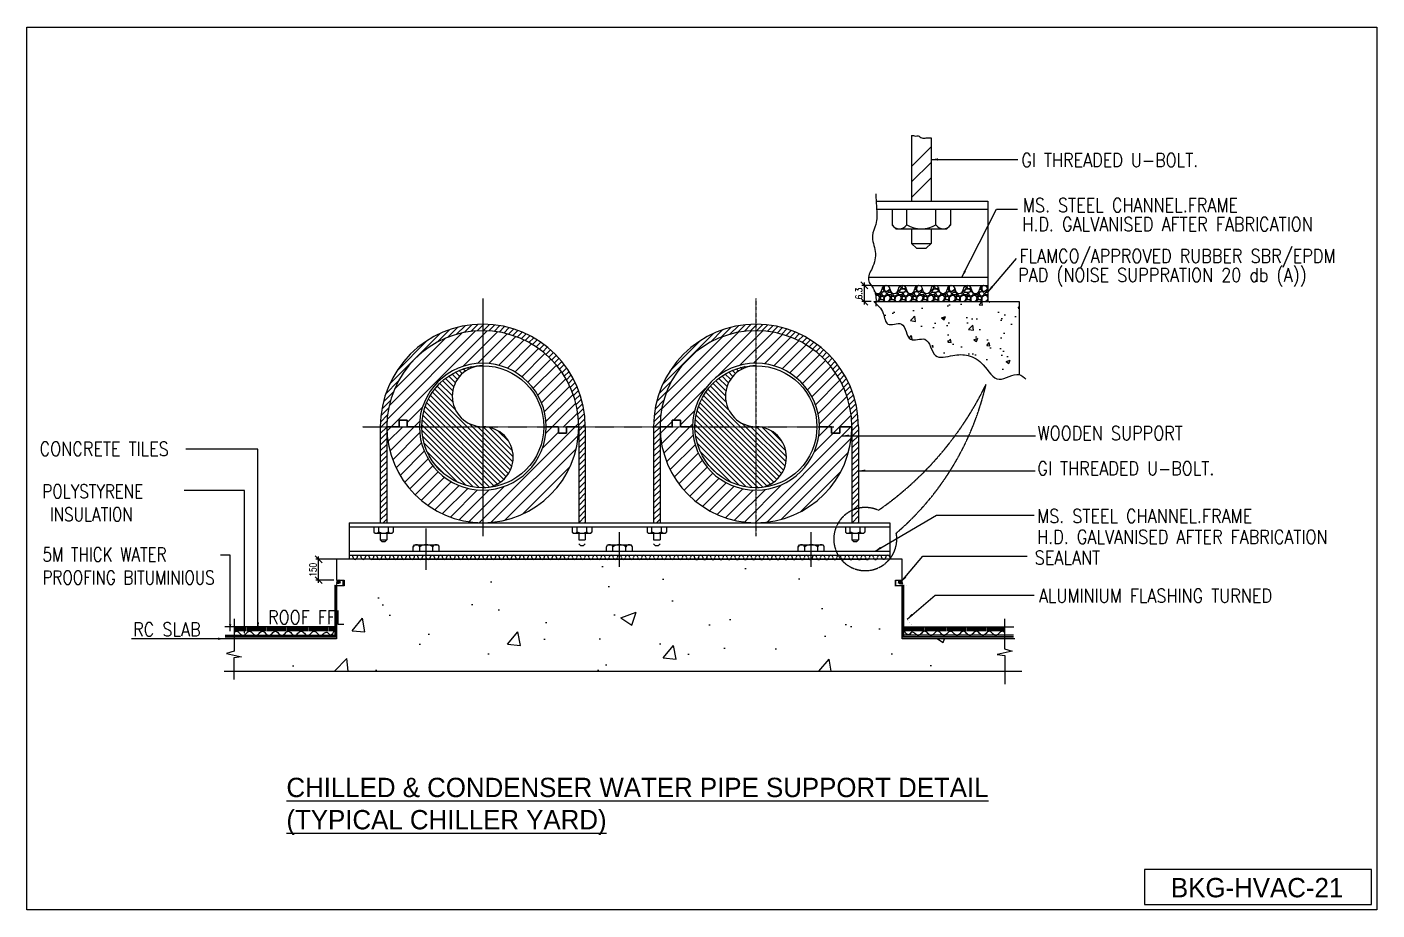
# Model space of a CAD drawing. Header units: millimetres. Extents: x -95178 to 274693, y -2232 to 263302.
# Drawn here: x -5837 to 19067, y 204881 to 221161 of the extents above; entities that cross this region are included whole.
import ezdxf
from ezdxf.enums import TextEntityAlignment as Align

# ---------------------------------------------------------------- set-up
doc = ezdxf.new("R2010")
doc.units = ezdxf.units.MM
for name, pattern in [('CENTER2', [1.125, 0.75, -0.125, 0.125, -0.125]), ('HIDDEN', [0.375, 0.25, -0.125]), ('HIDDEN2', [0.1875, 0.125, -0.0625])]:
    doc.linetypes.add(name, pattern=pattern)
for name, color, linetype in [('BKG-S030D_Griddim', 7, 'Continuous'), ('BLOCK_BOUNDARY', 5, 'Continuous'), ('BW-SHEARWALL-TXT', 7, 'Continuous'), ('DET', 9, 'Continuous'), ('DET-CHWF', 211, 'Continuous'), ('DET-CHWR', 153, 'HIDDEN2'), ('DET-DIM', 61, 'Continuous'), ('DET-HATCH', 4, 'Continuous'), ('DET-SLAB', 3, 'Continuous'), ('DET-SUPP', 65, 'Continuous'), ('DET-TXT', 4, 'Continuous'), ('INSULATION', 8, 'Continuous'), ('pipe', 7, 'Continuous'), ('REF-TXT', 3, 'Continuous')]:
    doc.layers.add(name, color=color, linetype=linetype)
doc.styles.add('ROMANS', font='romans.shx', dxfattribs={"width": 0.8})
doc.styles.add('UNIV', font='univ.shx')
doc.dimstyles.new('DIM', dxfattribs={"dimscale": 50, "dimtxt": 2.5, "dimasz": 2.5, "dimexe": 1, "dimexo": 1, "dimgap": 0.8, "dimtad": 1, "dimdec": 0, "dimzin": 13, "dimdsep": 46, "dimtxsty": 'ROMANS', "dimblk": 'OBLIQUE', "dimcen": 1, "dimdle": 1, "dimclrd": 20, "dimclre": 20, "dimclrt": 7, "dimadec": 0, "dimazin": 0, "dimtfac": 0.4, "dimtdec": 0, "dimtix": 1, "dimtofl": 0, "dimtmove": 2, "dimatfit": 3, "dimfxl": 1, "dimtolj": 1, "dimtzin": 13, "dimlwd": -1, "dimlwe": -1, "dimarcsym": 0})

# ---------------------------------------------------------------- blocks, each defined once
blk = doc.blocks.new('_Oblique')
at = {"layer": 'BKG-S030D_Griddim', "color": 0, "lineweight": -2}
blk.add_line((-0.5, -0.5), (0.5, 0.5), dxfattribs=at)
blk = doc.blocks.new('*D6')
at = {"layer": 'Defpoints', "color": 0, "transparency": 16777216}
for p in [(-458, 211346), (-127, 211346), (-127, 210963)]:
    blk.add_point(p, dxfattribs=at)
at = {"layer": 'DET-DIM', "color": 20, "transparency": 16777216}
for p, q in [((-177, 211346), (-508, 211346)), ((-458, 210913), (-458, 211396)), ((-177, 210963), (-508, 210963))]:
    blk.add_line(p, q, dxfattribs=at)
at = {"layer": 'DET-DIM', "color": 20, "transparency": 16777216, "xscale": 125, "yscale": 125, "zscale": 125}
for p, rotation in [((-458, 211346), 90), ((-458, 210963), 270)]:
    blk.add_blockref('_Oblique', p, dxfattribs=dict(at, rotation=rotation))
at = {"layer": 'DET-DIM', "color": 7, "transparency": 16777216, "insert": (-561, 211154), "char_height": 125, "attachment_point": 5, "rotation": 90, "style": 'ROMANS'}
blk.add_mtext('\\A1;150', dxfattribs=at)
blk = doc.blocks.new('*X5')
at = {"color": 0}
for p, q in [((3434.912, 16593.578), (3434.894, 16593.596)), ((3434.94, 16593.595), (3434.928, 16593.606)), ((3434.971, 16593.608), (3434.964, 16593.614)), ((3434.808, 16593.417), (3434.726, 16593.499)), ((3434.817, 16593.452), (3434.75, 16593.519)), ((3434.83, 16593.483), (3434.776, 16593.538)), ((3434.847, 16593.511), (3434.803, 16593.555)), ((3434.866, 16593.536), (3434.832, 16593.57)), ((3434.888, 16593.558), (3434.862, 16593.584)), ((3435.266, 16592.738), (3434.625, 16593.379)), ((3435.281, 16592.767), (3434.643, 16593.406)), ((3434.83, 16593.262), (3434.661, 16593.431)), ((3434.808, 16593.328), (3434.681, 16593.455)), ((3434.805, 16593.376), (3434.703, 16593.478)), ((3435.201, 16592.67), (3434.583, 16593.289)), ((3435.226, 16592.69), (3434.595, 16593.32)), ((3435.247, 16592.713), (3434.61, 16593.35)), ((3435.11, 16592.629), (3434.558, 16593.181)), ((3435.144, 16592.639), (3434.564, 16593.219)), ((3435.174, 16592.653), (3434.572, 16593.255)), ((3435.294, 16592.799), (3434.945, 16593.148)), ((3435.072, 16592.623), (3434.555, 16593.14)), ((3435.027, 16592.623), (3434.555, 16593.095)), ((3434.978, 16592.628), (3434.56, 16593.046)), ((3435.302, 16592.835), (3435.01, 16593.126)), ((3435.305, 16592.876), (3435.058, 16593.122)), ((3435.299, 16592.926), (3435.109, 16593.117)), ((3435.27, 16592.999), (3435.181, 16593.088)), ((3434.922, 16592.64), (3434.573, 16592.99)), ((3434.853, 16592.665), (3434.597, 16592.921)), ((3434.74, 16592.734), (3434.666, 16592.808))]:
    blk.add_line(p, q, dxfattribs=at)
blk = doc.blocks.new('*D7')
at = {"layer": 'Defpoints', "color": 0, "transparency": 16777216}
for p in [(9610, 216397), (9785, 216397), (9785, 216097)]:
    blk.add_point(p, dxfattribs=at)
at = {"layer": 'DET-DIM', "color": 20, "transparency": 16777216}
for p, q in [((9610, 216047), (9610, 216447)), ((9735, 216397), (9560, 216397)), ((9735, 216097), (9560, 216097))]:
    blk.add_line(p, q, dxfattribs=at)
at = {"layer": 'DET-DIM', "color": 20, "transparency": 16777216, "xscale": 125, "yscale": 125, "zscale": 125}
for p, rotation in [((9610, 216397), 90), ((9610, 216097), 270)]:
    blk.add_blockref('_Oblique', p, dxfattribs=dict(at, rotation=rotation))
at = {"layer": 'DET-DIM', "color": 7, "transparency": 16777216, "insert": (9508, 216247), "char_height": 125, "attachment_point": 5, "rotation": 90, "style": 'ROMANS'}
blk.add_mtext('\\A1;6.3', dxfattribs=at)

msp = doc.modelspace()

# ---------------------------------------------------------------- hatches: boundary and pattern name
at = {"layer": 'DET'}
h = msp.add_hatch(dxfattribs=at)
h.set_pattern_fill('AR-CONC', color=256, angle=45, style=0)
h.set_pattern_definition([(85, (-85524.684, 131722.1615), (-5.51552, 4.6280708), [0.75, -8.25]), (140, (-85524.684, 131722.1615), (6.29992167, 4.3376815), [0.6, -6.6]), (34.5486, (-85525.144, 131722.547), (0.7843947, 8.96575282), [0.6374019, -7.0114211]), (88.8158, (-85523.27, 131723.576), (-8.71693, 6.37613765), [1.125, -12.375]), (38.3644, (-85523.996, 131724.107), (0.27899015, 13.4971169), [0.9561029, -10.51713]), (143.8158, (-85523.27, 131723.576), (0.2790007, 13.4971167), [0.9, -9.9]), (114, (-85524.3307, 131723.929), (-7.06771572, 1.37382476), [0.75, -8.25]), (169, (-85524.331, 131723.929), (3.40708593, 6.84808435), [0.6, -6.6]), (63.5486, (-85524.9196, 131724.044), (-3.66063617, 8.2219062), [0.6374019, -7.0114211]), (97.5, (-85524.6842, 131722.1615), (2.267931853, 2.439898176), [0, -6.52, 0, -6.7, 0, -6.625]), (127.5, (-85524.6842, 131722.1615), (0.92872942, 4.6490945), [0, -3.82, 0, -6.37, 0, -2.525]), (167.5, (-85523.1074, 131720.5846), (-3.934181673, 3.61520762), [0, -2.5, 0, -7.8, 0, -10.35]), (177.5, (-85522.4003, 131719.8775), (-3.41589983, 4.83159807), [0, -3.25, 0, -5.18, 0, -7.35])])
h.paths.add_polyline_path([(-130.893, 210884.637), (-114.184, 210962.558), (-53.318, 210962.558), (-53.318, 210906.661)])
h = msp.add_hatch(dxfattribs=at)
h.set_pattern_fill('AR-CONC', color=256, angle=45, style=0)
h.set_pattern_definition([(95, (95705.3454, 131722.1615), (5.51552, 4.6280708), [0.75, -8.25]), (40, (95705.3454, 131722.1615), (-6.29992167, 4.3376815), [0.6, -6.6]), (145.4514, (95705.805, 131722.547), (-0.7843947, 8.96575282), [0.6374019, -7.0114211]), (91.1842, (95703.931, 131723.576), (8.71693, 6.37613765), [1.125, -12.375]), (141.6356, (95704.658, 131724.107), (-0.27899015, 13.4971169), [0.9561029, -10.51713]), (36.1842, (95703.931, 131723.576), (-0.2790007, 13.4971167), [0.9, -9.9]), (66, (95704.992, 131723.929), (7.06771572, 1.37382476), [0.75, -8.25]), (11, (95704.992, 131723.929), (-3.40708593, 6.84808435), [0.6, -6.6]), (116.4514, (95705.581, 131724.044), (3.66063617, 8.2219062), [0.6374019, -7.0114211]), (82.5, (95705.3454, 131722.1615), (-2.267931853, 2.439898176), [0, -6.52, 0, -6.7, 0, -6.625]), (52.5, (95705.3454, 131722.1615), (-0.92872942, 4.6490945), [0, -3.82, 0, -6.37, 0, -2.525]), (12.5, (95703.7686, 131720.5846), (3.934181673, 3.61520762), [0, -2.5, 0, -7.8, 0, -10.35]), (2.5, (95703.0615, 131719.8775), (3.41589983, 4.83159807), [0, -3.25, 0, -5.18, 0, -7.35])])
h.paths.add_polyline_path([(10311.555, 210884.637), (10294.845, 210962.558), (10233.979, 210962.558), (10233.979, 210906.661)])
h = msp.add_hatch(dxfattribs=at)
h.set_pattern_fill('ANSI31', color=256, scale=200, angle=45, style=0)
h.set_pattern_definition([(90, (92021.182, 131722.161), (-25, 5e-15), [])])
h.paths.add_polyline_path([(-150.318, 210023.936), (-150.318, 210100.21), (-2014.818, 210100.21), (-2014.818, 210023.936)])
h = msp.add_hatch(dxfattribs=at)
h.set_pattern_fill('ANSI31', color=256, scale=200, angle=45, style=0)
h.set_pattern_definition([(90, (-81840.52, 131722.161), (25, 5e-15), [])])
h.paths.add_polyline_path([(12195.479, 210023.936), (12195.479, 210100.21), (10330.979, 210100.21), (10330.979, 210023.936)])
at = {"layer": 'DET-HATCH'}
h = msp.add_hatch(dxfattribs=at)
h.set_pattern_fill('GRAVEL', color=4, scale=200, style=0)
h.set_pattern_definition([(228.0128, (181516.552, 98443.182), (-1599.9996464, -1800.0002683), [26.9072, -2663.8176]), (184.9697, (181498.552, 98423.182), (2400.0002103, 199.9982614), [46.1736, -4571.185]), (132.5104, (181452.552, 98419.182), (1999.9981437, -2200.0017348), [32.5576, -3223.2064]), (267.2737, (181374.552, 98369.182), (199.99920355, 4000.000059), [42.0476, -4162.7116]), (292.8337, (181372.552, 98327.182), (-1000.0019811, 2399.99928236), [41.231, -4081.8746]), (357.2737, (181388.552, 98289.182), (-4000.000059, 199.99920355), [42.0476, -4162.7116]), (37.6942, (181430.5516, 98287.182), (-2600.00146912, -1999.99808103), [55.6058, -5504.9698]), (72.2553, (181474.5516, 98321.182), (1400.00215254, 4399.99924625), [52.4976, -5197.2642]), (121.4296, (181490.552, 98371.182), (-1600.00164684, 2599.9990073), [42.19, -4176.8146]), (175.2364, (181468.552, 98407.182), (2200.0001893, -199.9983065), [48.1664, -2360.1526]), (222.3974, (181420.5516, 98411.182), (-2400.00147021, -2199.9984164), [62.2896, -6166.675]), (138.8141, (181572.552, 98367.182), (-1400.0005894, 1199.9994627), [21.2602, -2104.7688]), (171.4692, (181556.552, 98381.182), (2599.99965696, -400.001582), [40.4474, -4004.3022]), (225, (181516.55, 98387.18), (-2e-14, -200.00006), [28.2842, -254.5584]), (203.1986, (181502.552, 98411.182), (999.999946, 400.000265), [15.2316, -1507.923]), (291.8014, (181488.55, 98405.18), (-199.999982, 600.0000546), [21.5406, -1055.4924]), (30.9638, (181496.55, 98385.182), (599.9996045, 400.0004967), [34.9858, -1131.2046]), (161.5651, (181526.55, 98403.18), (400.000087, -199.99968), [25.2982, -607.1574]), (16.3895, (181372.552, 98405.182), (2000.0004397, 599.99854196), [35.44, -3508.569]), (70.3462, (181406.552, 98415.182), (-799.9990495, -2200.0004271), [29.7322, -2943.4816]), (293.1986, (181526.552, 98443.182), (-400.000265, 999.999946), [30.463, -1492.6916]), (343.6105, (181538.552, 98415.182), (-2000.0004397, 599.99854196), [35.44, -3508.569]), (339.444, (181372.552, 98281.182), (-1000.000369, 399.9991993), [34.176, -1674.6248]), (294.7751, (181404.552, 98269.182), (-999.99843785, 2200.0006844), [28.6356, -2834.9286]), (66.8014, (181528.552, 98243.182), (400.000265, 999.999946), [30.463, -1492.6916]), (17.354, (181540.552, 98271.182), (-2600.0004038, -799.99890045), [33.5262, -3319.0848]), (69.444, (181430.552, 98243.182), (-399.9991993, -1000.000369), [17.088, -1691.7128]), (101.3099, (181516.55, 98243.18), (-199.9995264, 800.0001504), [10.198, -1009.6058]), (165.9638, (181514.55, 98253.18), (600.000109, -199.999611), [41.231, -783.39]), (186.009, (181474.552, 98263.182), (1999.9999502, 199.9998635), [38.21, -3782.7846]), (303.6901, (181496.55, 98367.18), (-200.000267, 399.999912), [28.8444, -692.2658]), (353.1572, (181512.5516, 98343.182), (3399.9998731, -400.0015996), [50.3588, -4985.5126]), (60.9454, (181562.552, 98337.182), (-800.0000054, -1400.000077), [20.5912, -2038.5348]), (90, (181572.55, 98355.18), (-200, 200), [12, -188]), (120.2564, (181470.552, 98269.182), (799.9989774, -1400.0004912), [27.7848, -2750.704]), (48.0128, (181456.552, 98293.182), (1599.9996464, 1800.0002683), [53.8144, -2636.9104]), (0, (181492.55, 98333.18), (200, 200), [52, -148]), (325.3048, (181544.552, 98333.182), (-1999.9988518, 1400.0017219), [31.6228, -3130.6548]), (254.0546, (181570.552, 98315.182), (-199.999978, -800.0000253), [29.1204, -1426.9016]), (207.646, (181562.552, 98287.182), (-3799.99916144, -2000.00154263), [47.413, -4693.8948]), (175.4261, (181520.5516, 98265.182), (-2600.00011166, 199.99896023), [50.1598, -4965.8148])])
edge = h.paths.add_edge_path()
edge.add_arc((11809.663, 216322.159), 75, 0, 180)
edge.add_arc((11659.663, 216322.159), 75, -180, 0, ccw=False)
edge.add_arc((11509.663, 216322.159), 75, 0, 180)
edge.add_arc((11359.663, 216322.159), 75, -180, 0, ccw=False)
edge.add_arc((11209.663, 216322.159), 75, 0, 180)
edge.add_arc((11059.663, 216322.159), 75, -180, 0, ccw=False)
edge.add_arc((10909.663, 216322.159), 75, 0, 180)
edge.add_arc((10759.663, 216322.159), 75, -180, 0, ccw=False)
edge.add_arc((10609.663, 216322.159), 75, 0, 180)
edge.add_arc((10459.663, 216322.159), 75, -180, 0, ccw=False)
edge.add_arc((10309.663, 216322.159), 75, 0, 180)
edge.add_arc((10159.663, 216322.159), 75, -180, 0, ccw=False)
edge.add_arc((10009.663, 216322.159), 75, 0, 180)
edge.add_arc((9859.663, 216322.159), 75, -137.2477611, 0, ccw=False)
edge.add_spline(control_points=[(9804.591, 216271.247), (9821.947, 216216.321), (9824.995, 216157.384), (9823.45, 216097.159)], knot_values=[1483.20291503, 1483.20291503, 1483.20291503, 1483.20291503, 1658.209890567, 1658.209890567, 1658.209890567, 1658.209890567], degree=3, periodic=0)
edge.add_line((9823.45, 216097.159), (11884.663, 216097.159))
edge.add_line((11884.663, 216097.159), (11884.663, 216322.159))
h = msp.add_hatch(dxfattribs=at)
h.set_pattern_fill('AR-CONC', color=256, scale=100, style=0)
h.set_pattern_definition([(50, (182355.5, 98243.2), (717.2602, -62.7521), [75, -825]), (355, (182355.5, 98243.2), (-138.7513, 752.1921), [60, -660]), (100.4514, (182415.3, 98237.95), (578.5094, 689.4395), [63.7402, -701.142]), (46.1842, (182355.5, 98443.2), (1067.241, -165.519), [112.5, -1237.5]), (96.6356, (182444.4, 98429.4), (934.6627, 974.118), [95.6103, -1051.713]), (351.1842, (182355.5, 98443.2), (934.662, 974.1186), [90, -990]), (21, (182455.5, 98393.2), (596.907, -402.6189), [75, -825]), (326, (182455.5, 98393.2), (243.3153, 725.15), [60, -660]), (71.4514, (182505.25, 98359.6), (840.2226, 322.5305), [63.7402, -701.142]), (37.5, (182355.5, 98243.18), (12.15986, 332.89385), [0, -652, 0, -670, 0, -662.5]), (7.5, (182355.5, 98243.18), (263.06954, 394.4117), [0, -382, 0, -637, 0, -252.5]), (327.5, (182132.5, 98243.18), (533.82244, -22.55487), [0, -250, 0, -780, 0, -1035]), (317.5, (182032.5, 98243.2), (583.1862, 100.105), [0, -325, 0, -518, 0, -735])])
edge = h.paths.add_edge_path()
edge.add_line((12465.456, 216097.159), (9824.086, 216097.159))
edge.add_spline(control_points=[(9824.086, 216097.159), (9823.738, 216086.185), (9823.229, 216075.17), (9822.621, 216064.131)], knot_values=[2046.03358403, 2046.03358403, 2046.03358403, 2046.03358403, 2078.020706989, 2078.020706989, 2078.020706989, 2078.020706989], degree=3, periodic=0)
edge.add_spline(control_points=[(9822.621, 216064.131), (9878.615, 216014.196), (9979.009, 215908.65), (9996.992, 215599.896), (10384.895, 215796.288), (10376.039, 215290.287), (10815.296, 215510.894), (10850.959, 214998.478), (11240.542, 215119.416), (11544.835, 215130.94), (11836.119, 214948.01), (12055.961, 214529.029), (12352.772, 214782.113), (12465.456, 214751.881)], knot_values=[50.589074345, 50.589074345, 50.589074345, 50.589074345, 277.031161082, 490.408665997, 741.447076308, 1070.854520005, 1332.452219287, 1689.999482099, 2010.048431988, 2294.819467463, 2620.563234709, 3017.294467916, 3395.957759818, 3395.957759818, 3395.957759818, 3395.957759818], degree=3, periodic=0)
edge.add_line((12465.456, 214751.881), (12465.456, 216097.159))
h = msp.add_hatch(dxfattribs=at)
h.set_pattern_fill('AR-CONC', color=256, scale=400, style=0)
h.set_pattern_definition([(50, (184320.5, 99189), (2869.04, -251.009), [300, -3300]), (355, (184320.5, 99189), (-555.005, 3008.77), [240, -2640]), (100.4514, (184559.6, 99168), (2314.038, 2757.758), [254.96, -2804.57]), (46.1842, (184320.5, 99989), (4268.964, -662.076), [450, -4950]), (96.6356, (184676.3, 99934), (3738.65, 3896.47), [382.44, -4206.85]), (351.1842, (184320.5, 99989), (3738.65, 3896.47), [360, -3960]), (21, (184720.5, 99789), (2387.628, -1610.476), [300, -3300]), (326, (184720.5, 99789), (973.26, 2900.6), [240, -2640]), (71.4514, (184919.5, 99654.8), (3360.89, 1290.122), [254.96, -2804.57]), (37.5, (184320.5, 99189), (48.6394, 1331.5754), [0, -2608, 0, -2680, 0, -2650]), (7.5, (184320.5, 99189), (1052.278, 1577.647), [0, -1528, 0, -2548, 0, -1010]), (327.5, (183428.5, 99189), (2135.29, -90.2195), [0, -1000, 0, -3120, 0, -4140]), (317.5, (183028.5, 99189), (2332.745, 400.42), [0, -1300, 0, -2072, 0, -2940])])
h.paths.add_polyline_path([(-126.751, 211346.315), (-126.751, 210962.558), (10.666, 210962.558), (10.666, 210858.558), (-126.751, 210858.558), (-126.751, 209880.984), (-2014.818, 209880.984), (-2014.818, 209655.661), (-2156.318, 209611.161), (-1881.318, 209549.161), (-2023.318, 209531.661), (-2023.318, 209280.984), (12203.979, 209280.984), (12203.979, 209572.661), (12061.979, 209590.161), (12336.979, 209652.161), (12195.479, 209696.661), (12195.479, 209880.984), (10307.412, 209880.984), (10307.412, 210858.558), (10183.479, 210858.558), (10183.479, 210860.661), (10184.83, 210860.661), (10184.83, 210962.558), (10307.412, 210962.558), (10307.412, 211346.315)])
at = {"layer": 'DET-SUPP'}
h = msp.add_hatch(dxfattribs=at)
h.set_pattern_fill('ANSI31', color=4, scale=600, style=0)
h.set_pattern_definition([(45, (18622.066, 98492.34), (-53.03301, 53.03301), [])])
edge = h.paths.add_edge_path()
edge.add_arc((2570.331, 213791.315), 1890, 0, 180)
edge.add_line((680.331, 213791.315), (680.331, 212021.315))
edge.add_line((680.331, 212021.315), (800.331, 212021.315))
edge.add_line((800.331, 212021.315), (800.331, 213791.315))
edge.add_arc((2570.331, 213791.315), 1770, 0, 180, ccw=False)
edge.add_line((4340.331, 213791.315), (4340.331, 212021.513))
edge.add_line((4340.331, 212021.513), (4460.331, 212021.513))
edge.add_line((4460.331, 212021.513), (4460.331, 213791.315))
h = msp.add_hatch(dxfattribs=at)
h.set_pattern_fill('ANSI31', color=4, scale=600, style=0)
h.set_pattern_definition([(45, (23662.066, 98492.34), (-53.03301, 53.03301), [])])
edge = h.paths.add_edge_path()
edge.add_arc((7610.331, 213791.315), 1890, 0, 180)
edge.add_line((5720.331, 213791.315), (5720.331, 212021.315))
edge.add_line((5720.331, 212021.315), (5840.331, 212021.315))
edge.add_line((5840.331, 212021.315), (5840.331, 213791.315))
edge.add_arc((7610.331, 213791.315), 1770, 0, 180, ccw=False)
edge.add_line((9380.331, 213791.315), (9380.331, 212021.513))
edge.add_line((9380.331, 212021.513), (9500.331, 212021.513))
edge.add_line((9500.331, 212021.513), (9500.331, 213791.315))
at = {"layer": 'INSULATION', "linetype": 'Continuous'}
h = msp.add_hatch(dxfattribs=at)
h.set_pattern_fill('ANSI31', color=256, scale=1200, style=0)
h.set_pattern_definition([(45, (46860828.78, 416436549.3), (-106.06601718, 106.06601718), [])])
h.paths.add_polyline_path([(3740.331, 213791.315), (3965.331, 213791.315), (4340.331, 213791.315, 0.414213562), (2570.331, 215561.315), (2570.331, 214961.315, -0.414213562)])
h.paths.add_polyline_path([(800.331, 213791.315), (1025.331, 213791.315), (1025.331, 213911.315), (1175.331, 213911.315), (1175.331, 213791.315), (1400.331, 213791.315, -0.414213562), (2570.331, 214961.315), (2570.331, 215561.315, 0.414213562)])
h.paths.add_polyline_path([(2570.331, 212021.315), (2570.331, 212621.315, -0.414213562), (1400.331, 213791.315), (1175.331, 213791.315), (800.331, 213791.315, 0.414213562)])
h.paths.add_polyline_path([(2570.331, 212621.315), (2570.331, 212021.315, 0.414213562), (4340.331, 213791.315), (4115.331, 213791.315), (4115.331, 213671.315), (3965.331, 213671.315), (3965.331, 213791.315), (3740.331, 213791.315, -0.414213562)])
h = msp.add_hatch(dxfattribs=at)
h.set_pattern_fill('ANSI31', color=256, scale=1200, style=0)
h.set_pattern_definition([(45, (18622.07, 109345.94), (-106.06602, 106.06602), [])])
h.paths.add_polyline_path([(7610.331, 214961.315), (7610.331, 215561.315, 0.414213562), (5840.331, 213791.315), (6065.331, 213791.315), (6065.331, 213911.315), (6215.331, 213911.315), (6215.331, 213791.315), (6440.331, 213791.315, -0.414213562)])
h.paths.add_polyline_path([(8780.331, 213791.315), (9005.331, 213791.315), (9005.331, 213671.315), (9155.331, 213671.315), (9155.331, 213791.315), (9380.331, 213791.315, 0.414213562), (7610.331, 215561.315), (7610.331, 214961.315, -0.414213562)])
h.paths.add_polyline_path([(9380.331, 213791.315), (9155.331, 213791.315), (9155.331, 213671.315), (9005.331, 213671.315), (9005.331, 213791.315), (8780.331, 213791.315, -0.414213562), (7610.331, 212621.315), (7610.331, 212021.315, 0.414213562)])
h.paths.add_polyline_path([(6440.331, 213791.315), (6215.331, 213791.315), (5840.331, 213791.315, 0.414213562), (7610.331, 212021.315), (7610.331, 212621.315, -0.414213562)])

# ---------------------------------------------------------------- linework, layer by layer
msp.add_lwpolyline([(14777.99, 204982.704), (18964.655, 204982.704), (18964.655, 205624.346), (14777.99, 205624.346)], close=True)
at = {"layer": 'BLOCK_BOUNDARY'}
msp.add_lwpolyline([(19066.503, 221160.514), (19066.503, 204880.856), (-5837.497, 204880.856), (-5837.497, 221160.514)], close=True, dxfattribs=at)
at = {"layer": 'DET'}
msp.add_line((498.249, 211346.315), (-425.09, 211346.315), dxfattribs=at)
at = {"layer": 'DET', "color": 1}
for p, q in [((498.249, 211346.315), (9682.412, 211346.315)), ((498.249, 211346.315), (9682.412, 211346.315)), ((-2014.818, 210250.661), (-2014.818, 209655.661)), ((12195.479, 210250.661), (12195.479, 209696.661)), ((-2181.818, 209947.661), (-142.226, 209947.661)), ((12362.479, 209947.661), (10322.887, 209947.661)), ((11593.844, 209880.984), (11297.406, 209880.984)), ((12195.479, 209696.661), (12336.979, 209652.161)), ((-2014.818, 209655.661), (-2156.318, 209611.161)), ((-2156.318, 209611.161), (-1881.318, 209549.161)), ((-1881.318, 209549.161), (-2023.318, 209531.661)), ((-2023.318, 209531.661), (-2023.318, 209132.661)), ((12336.979, 209652.161), (12061.979, 209590.161)), ((12061.979, 209590.161), (12203.979, 209572.661)), ((12203.979, 209572.661), (12203.979, 209045.661))]:
    msp.add_line(p, q, dxfattribs=at)
at = {"layer": 'DET', "linetype": 'HIDDEN', "const_width": 30}
for points in [[(-2184.818, 209919.661), (-150.318, 209919.661), (-150.318, 210860.661), (-2.818, 210860.661), (-2.818, 210952.161)], [(12365.479, 209919.661), (10330.979, 209919.661), (10330.979, 210860.661), (10183.479, 210860.661), (10183.479, 210952.161)]]:
    msp.add_lwpolyline(points, dxfattribs=at)
at = {"layer": 'DET', "const_width": 1}
for points in [[(-51.818, 210962.558), (-51.818, 210910.661), (-211.818, 210861.661), (-211.818, 210241.661), (-329.818, 210100.21)], [(10233.979, 210962.558), (10233.979, 210906.661), (10392.479, 210861.661), (10392.479, 210241.661), (10510.479, 210100.21)]]:
    msp.add_lwpolyline(points, dxfattribs=at)
at = {"layer": 'DET'}
for points in [[(-114.184, 210962.558), (-130.893, 210884.637)], [(10294.845, 210962.558), (10311.555, 210884.637)], [(-2014.818, 209997.229), (-2001.99, 210008.352), (-1987.083, 210017.494), (-1972.177, 210020.961), (-1957.27, 210017.494), (-1942.36, 210008.352), (-1927.443, 209995.427), (-1912.516, 209980.611), (-1897.575, 209965.795), (-1882.617, 209952.871), (-1867.638, 209943.729), (-1852.636, 209940.261), (-1837.609, 209943.729), (-1822.564, 209952.871), (-1807.513, 209965.795), (-1792.465, 209980.611), (-1777.431, 209995.427), (-1762.42, 210008.352), (-1747.444, 210017.494), (-1732.512, 210020.961), (-1717.632, 210017.494), (-1702.795, 210008.352), (-1687.993, 209995.427), (-1673.215, 209980.611), (-1658.45, 209965.795), (-1643.689, 209952.871), (-1628.921, 209943.729), (-1614.136, 209940.261), (-1599.326, 209943.729), (-1584.492, 209952.871), (-1569.637, 209965.795), (-1554.766, 209980.611), (-1539.881, 209995.427), (-1524.985, 210008.352), (-1510.083, 210017.494), (-1495.177, 210020.961), (-1480.27, 210017.494), (-1465.36, 210008.352), (-1450.443, 209995.427), (-1435.516, 209980.611), (-1420.575, 209965.795), (-1405.617, 209952.871), (-1390.638, 209943.729), (-1375.636, 209940.261), (-1360.609, 209943.729), (-1345.564, 209952.871), (-1330.513, 209965.795), (-1315.465, 209980.611), (-1300.431, 209995.427), (-1285.42, 210008.352), (-1270.444, 210017.494), (-1255.512, 210020.961), (-1240.632, 210017.494), (-1225.795, 210008.352), (-1210.993, 209995.427), (-1196.215, 209980.611), (-1181.45, 209965.795), (-1166.689, 209952.871), (-1151.921, 209943.729), (-1137.136, 209940.261), (-1122.326, 209943.729), (-1107.492, 209952.871), (-1092.637, 209965.795), (-1077.766, 209980.611), (-1062.881, 209995.427), (-1047.985, 210008.352), (-1033.083, 210017.494), (-1018.177, 210020.961), (-1003.271, 210017.495), (-988.365, 210008.361), (-973.458, 209995.459), (-958.552, 209980.686), (-943.646, 209965.942), (-928.74, 209953.124), (-913.833, 209944.131), (-898.927, 209940.861), (-884.021, 209944.579), (-869.115, 209954.005), (-854.208, 209967.229), (-839.302, 209982.336), (-824.396, 209997.416), (-809.49, 210010.555), (-794.583, 210019.841), (-779.677, 210023.361), (-764.771, 210019.841), (-749.865, 210010.555), (-734.958, 209997.416), (-720.052, 209982.336), (-705.146, 209967.229), (-690.24, 209954.005), (-675.333, 209944.579), (-660.427, 209940.861), (-645.521, 209944.131), (-630.615, 209953.124), (-615.708, 209965.942), (-600.802, 209980.686), (-585.896, 209995.459), (-570.99, 210008.361), (-556.083, 210017.495), (-541.177, 210020.961), (-526.271, 210017.494), (-511.365, 210008.352), (-496.458, 209995.427), (-481.552, 209980.611), (-466.646, 209965.795), (-451.74, 209952.871), (-436.833, 209943.729), (-421.927, 209940.261), (-407.021, 209943.689), (-392.112, 209952.552), (-377.201, 209964.72), (-362.283, 209978.061), (-347.359, 209990.447), (-332.426, 209999.746), (-317.483, 210003.827), (-302.527, 210000.561), (-287.482, 209989.08), (-271.965, 209973.566), (-255.52, 209959.466), (-237.69, 209952.224), (-218.017, 209957.287), (-196.046, 209980.101), (-171.318, 210026.11), (-170.478, 210028.355)], [(12195.479, 209997.229), (12182.651, 210008.352), (12167.745, 210017.494), (12152.838, 210020.961), (12137.932, 210017.494), (12123.021, 210008.352), (12108.104, 209995.427), (12093.177, 209980.611), (12078.236, 209965.795), (12063.278, 209952.871), (12048.3, 209943.729), (12033.297, 209940.261), (12018.27, 209943.729), (12003.225, 209952.871), (11988.174, 209965.795), (11973.126, 209980.611), (11958.092, 209995.427), (11943.082, 210008.352), (11928.105, 210017.494), (11913.174, 210020.961), (11898.293, 210017.494), (11883.457, 210008.352), (11868.654, 209995.427), (11853.876, 209980.611), (11839.112, 209965.795), (11824.35, 209952.871), (11809.582, 209943.729), (11794.797, 209940.261), (11779.987, 209943.729), (11765.153, 209952.871), (11750.299, 209965.795), (11735.427, 209980.611), (11720.542, 209995.427), (11705.646, 210008.352), (11690.744, 210017.494), (11675.838, 210020.961), (11660.932, 210017.494), (11646.021, 210008.352), (11631.104, 209995.427), (11616.177, 209980.611), (11601.236, 209965.795), (11586.278, 209952.871), (11571.3, 209943.729), (11556.297, 209940.261), (11541.27, 209943.729), (11526.225, 209952.871), (11511.174, 209965.795), (11496.126, 209980.611), (11481.092, 209995.427), (11466.082, 210008.352), (11451.105, 210017.494), (11436.174, 210020.961), (11421.293, 210017.494), (11406.457, 210008.352), (11391.654, 209995.427), (11376.876, 209980.611), (11362.112, 209965.795), (11347.35, 209952.871), (11332.582, 209943.729), (11317.797, 209940.261), (11302.987, 209943.729), (11288.153, 209952.871), (11273.299, 209965.795), (11258.427, 209980.611), (11243.542, 209995.427), (11228.646, 210008.352), (11213.744, 210017.494), (11198.838, 210020.961), (11183.932, 210017.495), (11169.026, 210008.361), (11154.12, 209995.459), (11139.213, 209980.686), (11124.307, 209965.942), (11109.401, 209953.124), (11094.495, 209944.131), (11079.588, 209940.861), (11064.682, 209944.579), (11049.776, 209954.005), (11034.87, 209967.229), (11019.963, 209982.336), (11005.057, 209997.416), (10990.151, 210010.555), (10975.245, 210019.841), (10960.338, 210023.361), (10945.432, 210019.841), (10930.526, 210010.555), (10915.62, 209997.416), (10900.713, 209982.336), (10885.807, 209967.229), (10870.901, 209954.005), (10855.995, 209944.579), (10841.088, 209940.861), (10826.182, 209944.131), (10811.276, 209953.124), (10796.37, 209965.942), (10781.463, 209980.686), (10766.557, 209995.459), (10751.651, 210008.361), (10736.745, 210017.495), (10721.838, 210020.961), (10706.932, 210017.494), (10692.026, 210008.352), (10677.12, 209995.427), (10662.213, 209980.611), (10647.307, 209965.795), (10632.401, 209952.871), (10617.495, 209943.729), (10602.588, 209940.261), (10587.682, 209943.689), (10572.774, 209952.552), (10557.862, 209964.72), (10542.945, 209978.061), (10528.021, 209990.447), (10513.088, 209999.746), (10498.144, 210003.827), (10483.188, 210000.561), (10468.143, 209989.08), (10452.626, 209973.566), (10436.181, 209959.466), (10418.351, 209952.224), (10398.679, 209957.287), (10376.707, 209980.101), (10351.979, 210026.11), (10351.139, 210028.355)]]:
    msp.add_lwpolyline(points, dxfattribs=at)
at = {"layer": 'DET', "color": 1, "const_width": 1}
for points in [[(-150.318, 210023.936), (-2189.41, 210023.936)], [(10330.979, 210023.936), (12370.072, 210023.936)]]:
    msp.add_lwpolyline(points, dxfattribs=at)
at = {"layer": 'DET', "color": 1}
for points in [[(-150.318, 210100.21), (-2189.41, 210100.21)], [(10330.979, 210100.21), (12370.072, 210100.21)]]:
    msp.add_lwpolyline(points, dxfattribs=at)
at = {"layer": 'DET', "const_width": 10}
for points in [[(-1827.818, 209987.661, 1), (-1817.818, 209987.661, 1)], [(-1581.318, 210056.161, 1), (-1571.318, 210056.161, 1)], [(-2085.318, 209919.161, 1), (-2075.318, 209919.161, 1)]]:
    msp.add_lwpolyline(points, format="xyb", close=True, dxfattribs=at)
at = {"layer": 'DET-CHWF', "color": 9}
msp.add_line((2570.331, 216155.419), (2570.331, 211775.221), dxfattribs=at)
at = {"layer": 'DET-CHWF'}
msp.add_circle((2570.331, 213791.315), 1125, dxfattribs=at)
at = {"layer": 'DET-CHWR', "color": 9}
for p, q in [((7610.331, 216155.419), (7610.331, 211775.221)), ((354.032, 213791.315), (9044.255, 213791.315))]:
    msp.add_line(p, q, dxfattribs=at)
at = {"layer": 'DET-CHWR', "linetype": 'Continuous'}
msp.add_circle((7610.331, 213791.315), 1125, dxfattribs=at)
at = {"layer": 'DET-HATCH', "color": 4}
for p, q in [((10481.869, 218588.977), (10841.869, 218948.977)), ((10481.097, 218305.073), (10841.097, 218665.073)), ((10485.173, 218026.017), (10841.097, 218381.941))]:
    msp.add_line(p, q, dxfattribs=at)
at = {"layer": 'DET-SLAB', "color": 1}
msp.add_line((-2203.251, 209280.984), (12514.845, 209280.984), dxfattribs=at)
msp.add_lwpolyline([(12385.845, 209880.984), (10307.412, 209880.984), (10307.412, 210858.558), (10184.83, 210858.558), (10184.83, 210962.558), (10307.412, 210962.558), (10307.412, 211346.315), (-126.751, 211346.315), (-126.751, 210962.558), (10.666, 210962.558), (10.666, 210858.558), (-126.751, 210858.558), (-126.751, 209880.984), (-2181.318, 209880.984)], dxfattribs=at)
at = {"layer": 'DET-SUPP', "color": 8}
for p, q in [((1527.57, 211151.957), (1527.57, 211915.018)), ((5090.331, 211209.35), (5090.331, 211845.234)), ((8630.695, 211209.35), (8630.695, 211845.234))]:
    msp.add_line(p, q, dxfattribs=at)
at = {"layer": 'DET-SUPP', "color": 1}
for p, q in [((1287.57, 211575.504), (1308.557, 211616.315)), ((1287.57, 211496.315), (1287.57, 211575.504)), ((1308.557, 211616.315), (1748.112, 211616.315)), ((1407.57, 211496.315), (1407.57, 211575.504)), ((1647.57, 211496.315), (1647.57, 211575.504)), ((1767.57, 211575.504), (1748.112, 211616.315)), ((1767.57, 211496.315), (1767.57, 211575.504)), ((4850.331, 211575.504), (4871.318, 211616.315)), ((4850.331, 211496.315), (4850.331, 211575.504)), ((4871.318, 211616.315), (5310.873, 211616.315)), ((4970.331, 211496.315), (4970.331, 211575.504)), ((5210.331, 211496.315), (5210.331, 211575.504)), ((5330.331, 211575.504), (5310.873, 211616.315)), ((5330.331, 211496.315), (5330.331, 211575.504)), ((8390.695, 211575.504), (8411.682, 211616.315)), ((8390.695, 211496.315), (8390.695, 211575.504)), ((8411.682, 211616.315), (8851.238, 211616.315)), ((8510.695, 211496.315), (8510.695, 211575.504)), ((8750.695, 211496.315), (8750.695, 211575.504)), ((8870.695, 211575.504), (8851.238, 211616.315)), ((8870.695, 211496.315), (8870.695, 211575.504))]:
    msp.add_line(p, q, dxfattribs=at)
for centre, radius, start, end in [((1347.57, 211551.804), 64.511, 21.5543555, 158.4456445), ((1527.57, 211419.486), 196.829, 52.4345995, 127.5654005), ((1707.57, 211551.804), 64.511, 21.5543555, 158.4456445), ((4910.331, 211551.804), 64.511, 21.5543555, 158.4456445), ((5090.331, 211419.486), 196.829, 52.4345995, 127.5654005), ((5270.331, 211551.804), 64.511, 21.5543555, 158.4456445), ((8450.695, 211551.804), 64.511, 21.5543555, 158.4456445), ((8630.695, 211419.486), 196.829, 52.4345995, 127.5654005), ((8810.695, 211551.804), 64.511, 21.5543555, 158.4456445)]:
    msp.add_arc(centre, radius, start, end, dxfattribs=at)
at = {"layer": 'INSULATION'}
for p, q in [((10481.097, 219159.25), (10481.097, 217950.423)), ((10841.097, 219116.422), (10841.097, 217950.423)), ((9827.502, 217950.423), (11884.663, 217950.423)), ((11884.663, 217950.423), (11884.663, 216097.159)), ((9835.593, 217800.423), (11884.663, 217800.423)), ((10121.097, 217800.423), (10121.097, 217507.923)), ((10391.097, 217511.397), (10391.097, 217800.423)), ((10931.097, 217511.397), (10931.097, 217800.423)), ((11201.097, 217800.423), (11201.097, 217507.923)), ((10121.097, 217507.923), (10188.597, 217440.423)), ((10188.597, 217440.423), (11133.597, 217440.423)), ((10481.097, 217440.423), (10481.097, 217170.423)), ((10841.097, 217440.423), (10841.097, 217170.423)), ((11133.597, 217440.423), (11201.097, 217507.923)), ((10481.097, 217170.423), (10841.097, 217170.423)), ((10481.097, 217170.423), (10571.097, 217080.423)), ((10751.097, 217080.423), (10841.097, 217170.423)), ((10571.097, 217080.423), (10751.097, 217080.423)), ((9681.205, 216547.159), (11884.663, 216547.159)), ((9736.393, 216397.159), (11884.663, 216397.159)), ((9784.663, 216097.159), (12465.456, 216097.159)), ((12465.456, 216097.159), (12465.456, 214751.881)), ((680.331, 213791.315), (680.331, 212021.315)), ((800.331, 213791.315), (800.331, 212021.315)), ((4340.331, 213791.315), (4340.331, 212021.315)), ((4460.331, 213791.315), (4460.331, 212021.315)), ((5720.331, 213791.315), (5720.331, 212021.315)), ((5840.331, 213791.315), (5840.331, 212021.315)), ((9380.331, 213791.315), (9380.331, 212021.315)), ((9500.331, 213791.315), (9500.331, 212021.315)), ((102.841, 212021.315), (102.841, 211346.315)), ((102.841, 212021.315), (10077.821, 212021.315)), ((102.841, 211946.315), (10077.821, 211946.315)), ((560.331, 211946.315), (560.331, 211848.815)), ((650.331, 211849.973), (650.331, 211946.315)), ((830.331, 211849.973), (830.331, 211946.315)), ((920.331, 211946.315), (920.331, 211848.815)), ((4220.331, 211946.315), (4220.331, 211848.815)), ((4310.331, 211849.973), (4310.331, 211946.315)), ((4490.331, 211849.973), (4490.331, 211946.315)), ((4580.331, 211946.315), (4580.331, 211848.815)), ((5600.331, 211946.315), (5600.331, 211848.815)), ((5690.331, 211849.973), (5690.331, 211946.315)), ((5870.331, 211849.973), (5870.331, 211946.315)), ((5960.331, 211946.315), (5960.331, 211848.815)), ((9260.331, 211946.315), (9260.331, 211848.815)), ((9350.331, 211849.973), (9350.331, 211946.315)), ((9530.331, 211849.973), (9530.331, 211946.315)), ((9620.331, 211946.315), (9620.331, 211848.815)), ((10077.821, 212021.315), (10077.821, 211346.315)), ((560.331, 211848.815), (582.831, 211826.315)), ((582.831, 211826.315), (897.831, 211826.315)), ((680.331, 211826.315), (680.331, 211706.315)), ((680.331, 211706.315), (800.331, 211706.315)), ((680.331, 211706.315), (710.331, 211676.315)), ((770.331, 211676.315), (800.331, 211706.315)), ((800.331, 211826.315), (800.331, 211706.315)), ((897.831, 211826.315), (920.331, 211848.815)), ((4220.331, 211848.815), (4242.831, 211826.315)), ((4242.831, 211826.315), (4557.831, 211826.315)), ((4340.331, 211826.315), (4340.331, 211706.315)), ((4340.331, 211706.315), (4460.331, 211706.315)), ((4460.331, 211826.315), (4460.331, 211706.315)), ((4557.831, 211826.315), (4580.331, 211848.815)), ((5600.331, 211848.815), (5622.831, 211826.315)), ((5622.831, 211826.315), (5937.831, 211826.315)), ((5720.331, 211826.315), (5720.331, 211706.315)), ((5720.331, 211706.315), (5840.331, 211706.315)), ((5840.331, 211826.315), (5840.331, 211706.315)), ((5937.831, 211826.315), (5960.331, 211848.815)), ((9260.331, 211848.815), (9282.831, 211826.315)), ((9282.831, 211826.315), (9597.831, 211826.315)), ((9380.331, 211826.315), (9380.331, 211706.315)), ((9380.331, 211706.315), (9500.331, 211706.315)), ((9380.331, 211706.315), (9410.331, 211676.315)), ((9470.331, 211676.315), (9500.331, 211706.315)), ((9500.331, 211826.315), (9500.331, 211706.315)), ((9597.831, 211826.315), (9620.331, 211848.815)), ((102.841, 211496.315), (10077.821, 211496.315)), ((710.331, 211676.315), (770.331, 211676.315)), ((4340.331, 211631.315), (4370.331, 211601.315)), ((4370.331, 211601.315), (4430.331, 211601.315)), ((4430.331, 211601.315), (4460.331, 211631.315)), ((5720.331, 211631.315), (5750.331, 211601.315)), ((5750.331, 211601.315), (5810.331, 211601.315)), ((5810.331, 211601.315), (5840.331, 211631.315)), ((9410.331, 211676.315), (9470.331, 211676.315)), ((102.841, 211421.315), (10077.821, 211421.315)), ((6477.827, 211382.837), (6477.827, 211345.337)), ((6552.824, 211383.326), (6552.824, 211345.826)), ((6627.824, 211383.332), (6627.824, 211345.832)), ((6702.824, 211383.332), (6702.824, 211345.832))]:
    msp.add_line(p, q, dxfattribs=at)
for centre, radius, start, end in [((10256.097, 217604.303), 163.88, 214.5354262, 325.4645738), ((10661.097, 217989.481), 549.058, 240.5442238, 299.4557762), ((11066.097, 217604.303), 163.88, 214.5354262, 325.4645738), ((9859.663, 216322.159), 75, 180, 0), ((10009.663, 216322.159), 75, 0, 180), ((10159.663, 216322.159), 75, 180, 0), ((10309.663, 216322.159), 75, 0, 180), ((10459.663, 216322.159), 75, 180, 0), ((10609.663, 216322.159), 75, 0, 180), ((10759.663, 216322.159), 75, 180, 0), ((10909.663, 216322.159), 75, 0, 180), ((11059.663, 216322.159), 75, 180, 0), ((11209.663, 216322.159), 75, 0, 180), ((11359.663, 216322.159), 75, 180, 0), ((11509.663, 216322.159), 75, 0, 180), ((11659.663, 216322.159), 75, 180, 0), ((11809.663, 216322.159), 75, 0, 180), ((2570.331, 213791.315), 1890, 0, 180), ((7610.331, 213791.315), 1890, 0, 180), ((605.331, 211880.942), 54.627, 214.5354262, 325.4645738), ((740.331, 212009.334), 183.019, 240.5442238, 299.4557762), ((875.331, 211880.942), 54.627, 214.5354262, 325.4645738), ((4265.331, 211880.942), 54.627, 214.5354262, 325.4645738), ((4400.331, 212009.334), 183.019, 240.5442238, 299.4557762), ((4535.331, 211880.942), 54.627, 214.5354262, 325.4645738), ((5645.331, 211880.942), 54.627, 214.5354262, 325.4645738), ((5780.331, 212009.334), 183.019, 240.5442238, 299.4557762), ((5915.331, 211880.942), 54.627, 214.5354262, 325.4645738), ((9305.331, 211880.942), 54.627, 214.5354262, 325.4645738), ((9440.331, 212009.334), 183.019, 240.5442238, 299.4557762), ((9575.331, 211880.942), 54.627, 214.5354262, 325.4645738), ((140.333, 211381.859), 37.5, 0, 180), ((215.333, 211381.859), 37.5, 180, 0), ((290.333, 211381.859), 37.5, 0, 180), ((365.333, 211381.859), 37.5, 180, 0), ((440.333, 211381.859), 37.5, 0, 180), ((515.333, 211381.859), 37.5, 180, 0), ((590.333, 211381.859), 37.5, 0, 180), ((665.333, 211381.859), 37.5, 180, 0), ((740.333, 211381.859), 37.5, 0, 180), ((815.333, 211381.859), 37.5, 180, 0), ((890.333, 211381.859), 37.5, 0, 180), ((965.333, 211381.859), 37.5, 180, 0), ((1040.333, 211381.859), 37.5, 0, 180), ((1115.333, 211381.859), 37.5, 180, 0), ((1190.333, 211381.859), 37.5, 0, 180), ((1265.333, 211381.859), 37.5, 180, 0), ((1340.333, 211381.859), 37.5, 0, 180), ((1415.333, 211381.859), 37.5, 180, 0), ((1490.333, 211381.859), 37.5, 0, 180), ((1565.333, 211381.859), 37.5, 180, 0), ((1640.333, 211381.859), 37.5, 0, 180), ((1715.33, 211381.37), 37.5, 180, 0), ((1790.33, 211382.348), 37.5, 0, 180), ((1865.33, 211381.37), 37.5, 180, 0), ((1940.33, 211382.348), 37.5, 0, 180), ((2015.33, 211381.37), 37.5, 180, 0), ((2090.33, 211382.348), 37.5, 0, 180), ((2165.33, 211381.37), 37.5, 180, 0), ((2240.33, 211382.348), 37.5, 0, 180), ((2315.33, 211381.37), 37.5, 180, 0), ((2390.33, 211382.348), 37.5, 0, 180), ((2465.33, 211381.37), 37.5, 180, 0), ((2540.33, 211382.348), 37.5, 0, 180), ((2615.33, 211381.37), 37.5, 180, 0), ((2690.33, 211382.348), 37.5, 0, 180), ((2765.33, 211381.37), 37.5, 180, 0), ((2840.33, 211382.348), 37.5, 0, 180), ((2915.33, 211381.37), 37.5, 180, 0), ((2990.33, 211382.348), 37.5, 0, 180), ((3065.33, 211381.37), 37.5, 180, 0), ((3140.33, 211382.348), 37.5, 0, 180), ((3215.33, 211381.37), 37.5, 180, 0), ((3290.33, 211382.348), 37.5, 0, 180), ((3365.33, 211381.37), 37.5, 180, 0), ((3440.33, 211382.348), 37.5, 0, 180), ((3515.33, 211381.37), 37.5, 180, 0), ((3590.33, 211382.348), 37.5, 0, 180), ((3665.33, 211381.37), 37.5, 180, 0), ((3740.33, 211382.348), 37.5, 0, 180), ((3815.33, 211381.37), 37.5, 180, 0), ((3890.33, 211382.348), 37.5, 0, 180), ((3965.33, 211381.37), 37.5, 180, 0), ((4040.33, 211382.348), 37.5, 0, 180), ((4115.327, 211380.881), 37.5, 180, 0), ((4190.327, 211382.837), 37.5, 0, 180), ((4265.327, 211380.881), 37.5, 180, 0), ((4340.327, 211382.837), 37.5, 0, 180), ((4415.327, 211380.881), 37.5, 180, 0), ((4490.327, 211382.837), 37.5, 0, 180), ((4565.327, 211380.881), 37.5, 180, 0), ((4640.327, 211382.837), 37.5, 0, 180), ((4715.327, 211380.881), 37.5, 180, 0), ((4790.327, 211382.837), 37.5, 0, 180), ((4865.327, 211380.881), 37.5, 180, 0), ((4940.327, 211382.837), 37.5, 0, 180), ((5015.327, 211380.881), 37.5, 180, 0), ((5090.327, 211382.837), 37.5, 0, 180), ((5165.327, 211380.881), 37.5, 180, 0), ((5240.327, 211382.837), 37.5, 0, 180), ((5315.327, 211380.881), 37.5, 180, 0), ((5390.327, 211382.837), 37.5, 0, 180), ((5465.327, 211380.881), 37.5, 180, 0), ((5540.327, 211382.837), 37.5, 0, 180), ((5615.327, 211380.881), 37.5, 180, 0), ((5690.327, 211382.837), 37.5, 0, 180), ((5765.327, 211380.881), 37.5, 180, 0), ((5840.327, 211382.837), 37.5, 0, 180), ((5915.327, 211380.881), 37.5, 180, 0), ((5990.327, 211382.837), 37.5, 0, 180), ((6065.327, 211380.881), 37.5, 180, 0), ((6140.327, 211382.837), 37.5, 0, 180), ((6215.327, 211380.881), 37.5, 180, 0), ((6290.327, 211382.837), 37.5, 0, 180), ((6365.327, 211380.881), 37.5, 180, 0), ((6440.327, 211382.837), 37.5, 0, 180), ((6515.324, 211380.392), 37.5, 180, 0), ((6590.324, 211383.326), 37.5, 0, 180), ((6665.324, 211380.392), 37.5, 180, 0), ((6740.324, 211383.326), 37.5, 0, 180), ((6815.324, 211380.392), 37.5, 180, 0), ((6890.324, 211383.326), 37.5, 0, 180), ((6965.324, 211380.392), 37.5, 180, 0), ((7040.324, 211383.326), 37.5, 0, 180), ((7115.324, 211380.392), 37.5, 180, 0), ((7190.324, 211383.326), 37.5, 0, 180), ((7265.324, 211380.392), 37.5, 180, 0), ((7340.324, 211383.326), 37.5, 0, 180), ((7415.324, 211380.392), 37.5, 180, 0), ((7490.324, 211383.326), 37.5, 0, 180), ((7565.324, 211380.392), 37.5, 180, 0), ((7640.324, 211383.326), 37.5, 0, 180), ((7715.324, 211380.392), 37.5, 180, 0), ((7790.324, 211383.326), 37.5, 0, 180), ((7865.324, 211380.392), 37.5, 180, 0), ((7940.324, 211383.326), 37.5, 0, 180), ((8015.324, 211380.392), 37.5, 180, 0), ((8090.324, 211383.326), 37.5, 0, 180), ((8165.324, 211380.392), 37.5, 180, 0), ((8240.324, 211383.326), 37.5, 0, 180), ((8315.324, 211380.392), 37.5, 180, 0), ((8390.324, 211383.326), 37.5, 0, 180), ((8465.324, 211380.392), 37.5, 180, 0), ((8540.324, 211383.326), 37.5, 0, 180), ((8615.324, 211380.392), 37.5, 180, 0), ((8690.324, 211383.326), 37.5, 0, 180), ((8765.324, 211380.392), 37.5, 180, 0), ((8840.324, 211383.326), 37.5, 0, 180), ((8915.321, 211379.903), 37.5, 180, 0), ((8990.321, 211383.815), 37.5, 0, 180), ((9065.321, 211379.903), 37.5, 180, 0), ((9140.321, 211383.815), 37.5, 0, 180), ((9215.321, 211379.903), 37.5, 180, 0), ((9290.321, 211383.815), 37.5, 0, 180), ((9365.321, 211379.903), 37.5, 180, 0), ((9440.321, 211383.815), 37.5, 0, 180), ((9515.321, 211379.903), 37.5, 180, 0), ((9590.321, 211383.815), 37.5, 0, 180), ((9665.321, 211379.903), 37.5, 180, 0), ((9740.321, 211383.815), 37.5, 0, 180), ((9815.321, 211379.903), 37.5, 180, 0), ((9890.321, 211383.815), 37.5, 0, 180), ((9965.321, 211383.815), 37.5, 180, 0), ((10040.321, 211383.815), 37.5, 0, 180)]:
    msp.add_arc(centre, radius, start, end, dxfattribs=at)
for points in [[(10481.097, 219159.25), (10514.2, 219159.25), (10550.124, 219150.259), (10604.009, 219153.251), (10666.876, 219114.36), (10750.697, 219117.351), (10841.097, 219116.422)], [(9820.005, 218082.03), (9835.593, 217800.423), (9820.062, 217521.761), (9757.742, 217313.456), (9809.675, 217021.54), (9752.2, 216714.205), (9684.869, 216497.118), (9784.7, 216319.807), (9819.207, 216011.182)], [(9784.663, 216097.159), (9958.414, 215881.389), (10041.366, 215684.796), (10292.404, 215684.796), (10462.279, 215402.569), (10723.877, 215402.569), (10921.595, 215104.664), (11241.644, 215104.664), (11526.415, 215104.664), (11802.44, 214931.692), (12096.743, 214665.645), (12465.456, 214751.881), (12590.975, 214665.645)]]:
    msp.add_spline(points, degree=3, dxfattribs=at)
at = {"layer": 'pipe', "color": 11}
for p, q in [((1025.331, 213791.315), (800.331, 213791.315)), ((800.331, 213791.315), (1025.331, 213791.315)), ((1025.331, 213911.315), (1025.331, 213791.315)), ((1175.331, 213911.315), (1025.331, 213911.315)), ((1025.331, 213911.315), (1175.331, 213911.315)), ((1025.331, 213791.315), (1025.331, 213911.315)), ((1175.331, 213911.315), (1175.331, 213791.315)), ((1175.331, 213791.315), (1175.331, 213911.315)), ((1400.331, 213791.315), (1175.331, 213791.315)), ((1175.331, 213791.315), (1400.331, 213791.315)), ((3965.331, 213791.315), (3740.331, 213791.315)), ((3740.331, 213791.315), (3965.331, 213791.315)), ((3965.331, 213791.315), (3965.331, 213671.315)), ((3965.331, 213671.315), (3965.331, 213791.315)), ((4340.331, 213791.315), (4115.331, 213791.315)), ((4115.331, 213791.315), (4115.331, 213671.315)), ((4115.331, 213791.315), (4340.331, 213791.315)), ((4115.331, 213671.315), (4115.331, 213791.315)), ((5840.331, 213791.315), (6065.331, 213791.315)), ((6065.331, 213791.315), (5840.331, 213791.315)), ((6065.331, 213791.315), (6065.331, 213911.315)), ((6065.331, 213911.315), (6215.331, 213911.315)), ((6215.331, 213911.315), (6065.331, 213911.315)), ((6065.331, 213911.315), (6065.331, 213791.315)), ((6215.331, 213791.315), (6215.331, 213911.315)), ((6215.331, 213911.315), (6215.331, 213791.315)), ((6215.331, 213791.315), (6440.331, 213791.315)), ((6440.331, 213791.315), (6215.331, 213791.315)), ((8780.331, 213791.315), (9005.331, 213791.315)), ((9005.331, 213791.315), (8780.331, 213791.315)), ((9005.331, 213671.315), (9005.331, 213791.315)), ((9005.331, 213791.315), (9005.331, 213671.315)), ((9155.331, 213671.315), (9155.331, 213791.315)), ((9155.331, 213791.315), (9380.331, 213791.315)), ((9155.331, 213791.315), (9155.331, 213671.315)), ((9380.331, 213791.315), (9155.331, 213791.315)), ((4115.331, 213671.315), (3965.331, 213671.315)), ((3965.331, 213671.315), (4115.331, 213671.315)), ((9005.331, 213671.315), (9155.331, 213671.315)), ((9155.331, 213671.315), (9005.331, 213671.315))]:
    msp.add_line(p, q, dxfattribs=at)
for centre, radius, start, end in [((2570.331, 213791.315), 1770, 0, 180), ((7610.331, 213791.315), 1770, 0, 180), ((2570.331, 213791.315), 1170, 0, 180), ((7610.331, 213791.315), 1170, 0, 180), ((2570.331, 214353.815), 562.5, 90, 270), ((7610.331, 214353.815), 562.5, 90, 270), ((2570.331, 213791.315), 1770, 180, 360), ((2570.331, 213791.315), 1170, 180, 360), ((2570.331, 213228.815), 562.5, 270, 90), ((7610.331, 213791.315), 1770, 180, 360), ((7610.331, 213791.315), 1170, 180, 360), ((7610.331, 213228.815), 562.5, 270, 90)]:
    msp.add_arc(centre, radius, start, end, dxfattribs=at)
at = {"layer": 'REF-TXT', "linetype": 'CENTER2'}
for centre, radius, start, end in [((6427.035, 217205.101), 6033.087, 304.7673831, 334.097266), ((6864.36, 215713.73), 5119.158, 310.6343205, 347.0850902), ((9626.695, 211719.386), 581.808, 65.5636287, 10.8490906)]:
    msp.add_arc(centre, radius, start, end, dxfattribs=at)

# ---------------------------------------------------------------- block references
at = {"layer": 'INSULATION', "xscale": 2250, "yscale": 2250, "zscale": 2250}
for p in [(-7726308.381, -37120731.426), (-7721268.381, -37120730.686)]:
    msp.add_blockref('*X5', p, dxfattribs=at)

# ---------------------------------------------------------------- texts
at = {"layer": 'BW-SHEARWALL-TXT', "style": 'UNIV'}
msp.add_text('BKG-HVAC-21', height=356.46767, dxfattribs=at).set_placement((16854.968, 205293.086), align=Align.MIDDLE_CENTER)
at = {"layer": 'BW-SHEARWALL-TXT', "insert": (-1051.996, 207318.527), "char_height": 356.46767, "width": 13167.91589, "attachment_point": 1, "style": 'UNIV'}
msp.add_mtext('{\\LCHILLED & CONDENSER WATER PIPE SUPPORT DETAIL (TYPICAL CHILLER YARD)}', dxfattribs=at)
at = {"layer": 'DET-TXT', "color": 7, "style": 'ROMANS', "width": 0.85}
for s, p in [('GI THREADED U-BOLT.', (12505.352, 218579.761)), ('MS. STEEL CHANNEL.FRAME ', (12534.11, 217748.611)), ('H.D. GALVANISED AFTER FABRICATION', (12523.565, 217397.924)), ('FLAMCO/APPROVED RUBBER SBR/EPDM', (12468.905, 216812.224)), (' PAD (NOISE SUPPRATION 20 db (A))', (12298.35, 216461.537)), ('WOODEN SUPPORT ', (12805.129, 213543.684)), ('CONCRETE TILES', (-5605.241, 213255.477)), ('GI THREADED U-BOLT.', (12802.561, 212895.808)), ('MS. STEEL CHANNEL.FRAME ', (12796.385, 212017.675)), ('H.D. GALVANISED AFTER FABRICATION', (12796.385, 211632.202)), ('SEALANT', (12753.418, 211250.766)), ('ALUMINIUM FLASHING TURNED', (12828.178, 210547.265)), ('ROOF FFL', (-1391.094, 210150.067)), ('RC SLAB ', (-3878.084, 209926.624))]:
    msp.add_text(s, height=254.5, dxfattribs=at).set_placement(p)
at = {"layer": 'DET-TXT', "color": 7, "char_height": 254.5, "attachment_point": 1, "style": 'ROMANS'}
for s, insert, width in [('POLYSTYRENE  INSULATION', (-5553.4, 212726.342), 2132.34643), ('5M THICK WATER PROOFING BITUMINIOUS', (-5551.681, 211561.112), 3463.02409)]:
    msp.add_mtext(s, dxfattribs=dict(at, insert=insert, width=width))

# ---------------------------------------------------------------- dimensions: what is measured, and where the dimension line sits
at = {"layer": 'DET-DIM', "color": 7}
for base, p1, p2, text, picture, middle in [((9610.426, 216397.159), (9784.663, 216097.159), (9784.663, 216397.159), '6.3', '*D7', (9507.926, 216247.159)), ((-458.318, 211346.315), (-126.751, 210962.558), (-126.751, 211346.315), '150', '*D6', (-560.818, 211154.437))]:
    dim = msp.add_linear_dim(base=base, p1=p1, p2=p2, angle=90, text=text, dimstyle='DIM', dxfattribs=at)
    dim.commit()
    dim.dimension.update_dxf_attribs({"geometry": picture, "text_midpoint": middle})

# ---------------------------------------------------------------- leaders
for points in [[(10841.097, 218718.188), (12442.239, 218718.188)], [(11408.845, 216547.159), (12049.539, 217801.579), (12434.617, 217801.579)], [(11884.571, 216274.052), (12414.901, 216894.597)], [(-1576.162, 210058.669), (-1576.162, 213378.225), (-2905.133, 213378.225)], [(-1823.684, 209988.564), (-1823.684, 212612.484), (-2940.908, 212612.484)], [(9807.223, 211498.658), (10943.057, 212160.607), (12740.875, 212160.607)], [(-2089.374, 210023.772), (-2089.374, 211422.857), (-2270.62, 211422.857)], [(10290.432, 210928.845), (10690.475, 211404.887), (12615.321, 211404.887)], [(10398.36, 210245.207), (10916.492, 210687.531), (12739.684, 210687.531)], [(-2186.617, 209881.764), (-3909.004, 209881.764)]]:
    msp.add_leader(points, dimstyle='DIM', override={"dimgap": 0.8, "dimtad": 0})
at = {"layer": 'DET-TXT', "color": 15}
for points in [[(9198.499, 213625.148), (12765.863, 213625.148)], [(9500.331, 212979.95), (12763, 212979.95)]]:
    msp.add_leader(points, dimstyle='DIM', dxfattribs=at)

doc.saveas('drawing.dxf')
